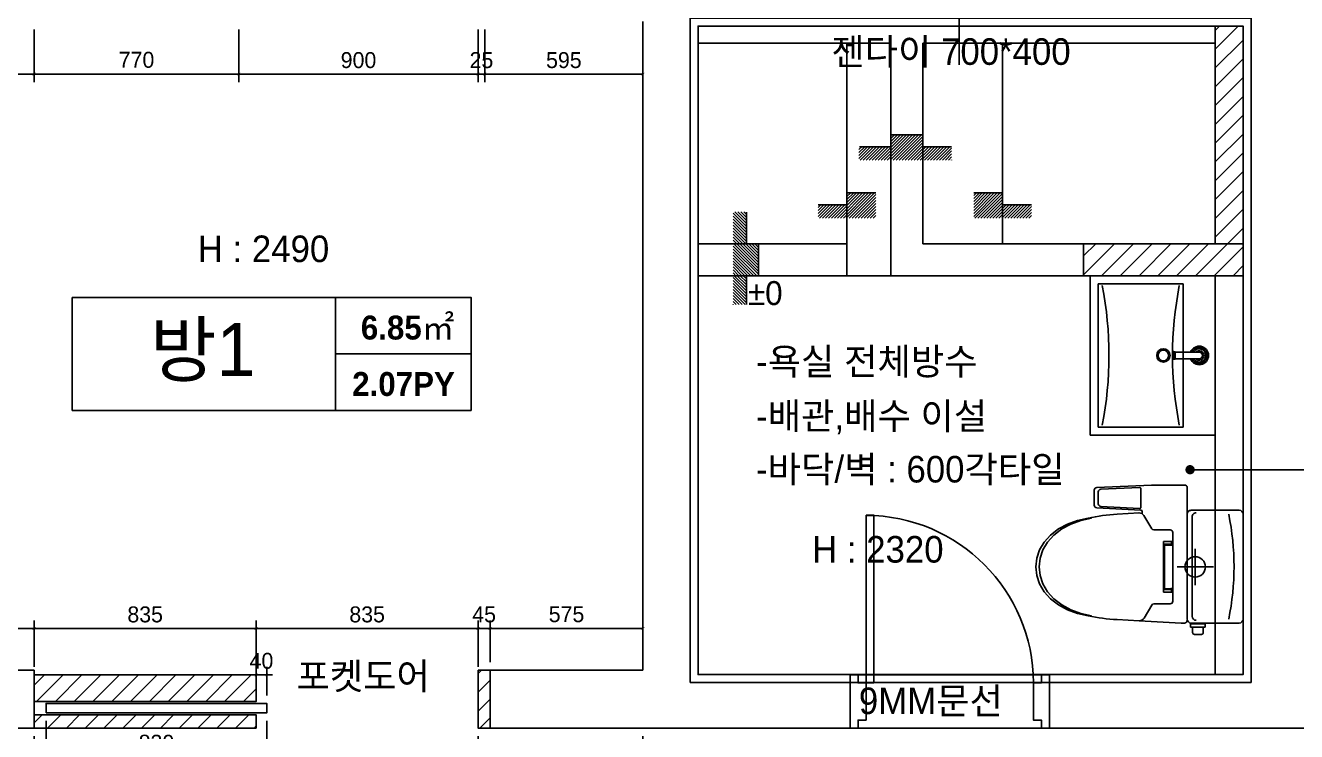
# Model space of a CAD drawing. Header units: inches. Extents: x 7740 to 83056, y -9304 to 75068.
# Drawn here: x 37582 to 42364, y 60634 to 63289 of the extents above; entities that cross this region are included whole.
import ezdxf
from ezdxf.enums import TextEntityAlignment as Align

# ---------------------------------------------------------------- set-up
doc = ezdxf.new("R2010")
doc.units = ezdxf.units.IN
doc.header["$LTSCALE"] = 50
doc.header["$MEASUREMENT"] = 0
for name, color, linetype in [('0-ELC TEXT', 7, 'Continuous'), ('02-WAL', 2, 'Continuous'), ('03-TEXT', 3, 'Continuous'), ('03-WAL NEW', 3, 'Continuous'), ('04-WIN', 4, 'Continuous'), ('06-FUR', 6, 'Continuous'), ('06-LIGHT', 4, 'Continuous'), ('07-DIM', 5, 'Continuous'), ('07-DIM WAL', 5, 'Continuous'), ('253', 253, 'Continuous'), ('9.보조선', 5, 'Continuous'), ('CO-BATH', 6, 'Continuous'), ('도면층2', 2, 'Continuous'), ('도면층4', 4, 'Continuous'), ('도면층5', 5, 'Continuous'), ('설비', 7, 'Continuous')]:
    doc.layers.add(name, color=color, linetype=linetype)
doc.styles.add('넥슨고딕', font='NEXONLv1GothicBold.ttf')
doc.styles.add('마감재', font='stylu.ttf')
doc.styles.add('코레일둥고', font='Korail_Round_Gothic_Medium.ttf')
doc.dimstyles.new('벽치수 Copy of DIM-50', dxfattribs={"dimscale": 50, "dimtxt": 2, "dimasz": 0.7, "dimexe": 1, "dimexo": 1, "dimgap": 0.7, "dimtad": 1, "dimdec": 0, "dimzin": 1, "dimdsep": 46, "dimlunit": 6, "dimtxsty": '마감재', "dimblk": 'ARCHTICK', "dimcen": -0.09, "dimclrd": 256, "dimclre": 256, "dimclrt": 3, "dimadec": 0, "dimazin": 0, "dimtfac": 1, "dimtdec": 0, "dimtix": 1, "dimtmove": 2, "dimatfit": 0, "dimldrblk": 'ARCHTICK', "dimfxl": 0, "dimtolj": 1, "dimtzin": 0, "dimarcsym": 0})
doc.dimstyles.new('사본 벽치수 Copy of DIM-30', dxfattribs={"dimscale": 30, "dimtxt": 2, "dimasz": 0.7, "dimexe": 1, "dimexo": 1, "dimgap": 0.7, "dimtad": 1, "dimdec": 0, "dimzin": 1, "dimdsep": 46, "dimlunit": 6, "dimtxsty": '마감재', "dimblk": 'ARCHTICK', "dimcen": -0.09, "dimclrd": 256, "dimclre": 256, "dimclrt": 3, "dimadec": 0, "dimazin": 0, "dimtfac": 1, "dimtdec": 0, "dimtix": 1, "dimtmove": 2, "dimatfit": 0, "dimldrblk": 'ARCHTICK', "dimfxl": 0, "dimtolj": 1, "dimtzin": 0, "dimarcsym": 0})
pattern_1 = [(45, (0, 7e-12), (-35.35534, 35.35534), [])]
pattern_2 = [(45, (0, 0), (-35.35534, 35.35534), [])]

# ---------------------------------------------------------------- blocks, each defined once
blk = doc.blocks.new('_ARCHTICK')
at = {"color": 0, "linetype": 'ByBlock', "const_width": 0.075}
blk.add_lwpolyline([(-0.25, -0.25), (0.25, 0.25)], dxfattribs=at)
blk = doc.blocks.new('*D170')
at = {"layer": '07-DIM WAL', "lineweight": -2}
for p, q in [((38385.3, 63274.7), (38385.3, 63076.4)), ((39285.3, 63274.7), (39285.3, 63076.4)), ((38385.3, 63106.4), (39285.3, 63106.4))]:
    blk.add_line(p, q, dxfattribs=at)
at = {"layer": 'Defpoints', "color": 0}
for p in [(38385.3, 63304.7), (39285.3, 63304.7), (39285.3, 63106.4)]:
    blk.add_point(p, dxfattribs=at)
at = {"layer": '07-DIM WAL', "lineweight": -2, "xscale": 21, "yscale": 21, "zscale": 21, "rotation": 180}
blk.add_blockref('_ARCHTICK', (38385.3, 63106.4), dxfattribs=at)
at = {"layer": '07-DIM WAL', "lineweight": -2, "xscale": 21, "yscale": 21, "zscale": 21}
blk.add_blockref('_ARCHTICK', (39285.3, 63106.4), dxfattribs=at)
at = {"layer": '07-DIM WAL', "color": 3, "insert": (38835.3, 63158.7), "char_height": 60, "attachment_point": 5, "style": '마감재'}
blk.add_mtext('\\A1;900', dxfattribs=at)
blk = doc.blocks.new('B-306')
at = {"layer": 'CO-BATH'}
for p, q in [((150, 227.2), (150, 247.9)), ((157, 254.9), (183, 254.9)), ((190, 227.2), (190, 247.9)), ((0, 197), (0, -197)), ((15, 212), (195.3, 212)), ((142.3, 227.2), (197.7, 227.2)), ((142.3, 227.2), (142.3, 214.8)), ((142.3, 214.8), (197.7, 214.8)), ((197.7, 227.2), (197.7, 214.8)), ((210.3, -197), (210.3, 197)), ((220.3, 212), (233, 212)), ((391.1, 203.4), (233, 212)), ((372.8, 193.7), (343.9, 144.8)), ((391.1, 203.4), (473.3, 199)), ((191.6, -187.5), (191.6, 186.9)), ((210.3, 182.5), (210.3, -187.1)), ((570.3, 184.5), (610.5, 176.1)), ((582.7, 184.5), (622.9, 176.1)), ((610.5, 176.1), (648.2, 162.4)), ((622.9, 176.1), (660.6, 162.4)), ((648.2, 162.4), (682.3, 143.8)), ((660.6, 162.4), (694.7, 143.8)), ((682.3, 143.8), (711.7, 120.8)), ((694.7, 143.8), (724.1, 120.8)), ((264.4, 83), (264.4, 129.9)), ((264.4, 96), (299.2, 96)), ((264.4, 96), (264.4, 86)), ((269.4, 98.7), (269.4, 80.1)), ((274.4, 139.9), (335.3, 139.9)), ((299.2, 96), (299.2, -78.7)), ((711.7, 120.8), (735.6, 94.2)), ((724.1, 120.8), (748, 94.2)), ((180.3, -67.4), (180.3, 69.4)), ((210.2, -87.7), (210.2, 85.6)), ((264.4, 86), (299.2, 86)), ((264.4, 83), (264.4, -89)), ((264.4, 83), (295.2, 83)), ((295.2, 83), (295.2, -81)), ((735.6, 94.2), (753.2, 64.7)), ((748, 94.2), (765.6, 64.7)), ((753.2, 64.7), (763.9, 33.4)), ((765.6, 64.7), (776.4, 33.4)), ((111.7, 1), (248.6, 1)), ((180.2, 1), (180.2, 1)), ((763.9, 33.4), (767.6, 1)), ((767.6, 1), (763.9, -31.4)), ((776.4, 33.4), (780, 1)), ((780, 1), (776.4, -31.4)), ((763.9, -31.4), (753.2, -62.7)), ((776.4, -31.4), (765.6, -62.7)), ((264.4, -81), (295.2, -81)), ((264.4, -127.9), (264.4, -81)), ((264.4, -84), (264.4, -94)), ((264.4, -84), (299.2, -84)), ((264.4, -94), (299.2, -94)), ((269.4, -78.1), (269.4, -97.3)), ((299.2, -94), (299.2, -74.9)), ((735.6, -92.2), (711.7, -118.8)), ((748, -92.2), (724.1, -118.8)), ((753.2, -62.7), (735.6, -92.2)), ((765.6, -62.7), (748, -92.2)), ((274.4, -137.9), (335.3, -137.9)), ((373.2, -192.3), (343.9, -142.8)), ((682.3, -141.8), (648.2, -160.4)), ((694.7, -141.8), (660.6, -160.4)), ((711.7, -118.8), (682.3, -141.8)), ((724.1, -118.8), (694.7, -141.8)), ((610.5, -174.1), (570.3, -182.5)), ((622.9, -174.1), (582.7, -182.5)), ((648.2, -160.4), (610.5, -174.1)), ((660.6, -160.4), (622.9, -174.1)), ((15, -212), (195.3, -212)), ((210.3, -197), (210.3, -297.2)), ((380.2, -199.3), (380.2, -207.3)), ((384.6, -223.8), (384.6, -293)), ((384.9, -212.3), (550.8, -221.5)), ((389.9, -218.8), (535.2, -226.8)), ((391.6, -202.1), (473.3, -197)), ((544.6, -236.8), (544.6, -281.2)), ((560.3, -231.5), (560.3, -287.5)), ((220.1, -307), (345.2, -307)), ((550.7, -297.4), (345.2, -307)), ((535.1, -291.2), (389.8, -298))]:
    blk.add_line(p, q, dxfattribs=at)
blk.add_circle((180.2, 1), 38.4, dxfattribs=at)
for centre, radius, start, end in [((157, 247.9), 7, 90, 180), ((183, 247.9), 7, 0, 90), ((15, 197), 15, 90, 180), ((1014.3, 0), 980.2, 168.4061, 191.5939), ((176.6, 186.9), 15, 0, 90), ((195.3, 197), 15, 0, 90), ((220.3, 202), 10, 90, 180), ((390, 183.5), 20, 86.9031, 149.352), ((444.4, -440.2), 639.8, 77.5149, 87.4115), ((335.3, 149.9), 10, 270, 329.352), ((274.4, 129.9), 10, 90, 180), ((274.4, -127.9), 10, 180, 270), ((335.3, -147.9), 10, 30.648, 90), ((176.6, -187.5), 15, 270, 0), ((444.4, 442.2), 639.8, 272.5885, 282.4851), ((15, -197), 15, 180, 270), ((195.3, -197), 15, 270, 0), ((390.4, -182.1), 20, 210.648, 273.5722), ((385.2, -207.3), 5, 180, 266.8224), ((389.6, -223.8), 5, 86.8224, 180), ((534.6, -236.8), 10, 0, 86.8224), ((550.3, -231.5), 10, 0, 86.8224), ((534.6, -281.2), 10, 272.6619, 0), ((220.1, -297.2), 9.82, 180, 270), ((389.6, -293), 5, 180, 272.6619), ((550.3, -287.5), 10, 272.6619, 0)]:
    blk.add_arc(centre, radius, start, end, dxfattribs=at)
blk = doc.blocks.new('*D177')
at = {"layer": '07-DIM WAL', "lineweight": -2}
for p, q in [((39285.3, 63274.7), (39285.3, 63076.4)), ((39310.3, 63274.7), (39310.3, 63076.4)), ((39285.3, 63106.4), (39264.3, 63106.4)), ((39285.3, 63106.4), (39310.3, 63106.4)), ((39310.3, 63106.4), (39331.3, 63106.4))]:
    blk.add_line(p, q, dxfattribs=at)
at = {"layer": 'Defpoints', "color": 0}
for p in [(39285.3, 63304.7), (39310.3, 63304.7), (39310.3, 63106.4)]:
    blk.add_point(p, dxfattribs=at)
at = {"layer": '07-DIM WAL', "lineweight": -2, "xscale": 21, "yscale": 21, "zscale": 21}
blk.add_blockref('_ARCHTICK', (39285.3, 63106.4), dxfattribs=at)
at = {"layer": '07-DIM WAL', "lineweight": -2, "xscale": 21, "yscale": 21, "zscale": 21, "rotation": 180}
blk.add_blockref('_ARCHTICK', (39310.3, 63106.4), dxfattribs=at)
at = {"layer": '07-DIM WAL', "color": 3, "insert": (39297.8, 63158.7), "char_height": 60, "attachment_point": 5, "style": '마감재'}
blk.add_mtext('\\A1;25', dxfattribs=at)
blk = doc.blocks.new('*D178')
at = {"layer": '07-DIM WAL', "lineweight": -2}
for p, q in [((37615.3, 63274.7), (37615.3, 63076.4)), ((38385.3, 63274.7), (38385.3, 63076.4)), ((38385.3, 63106.4), (37615.3, 63106.4))]:
    blk.add_line(p, q, dxfattribs=at)
at = {"layer": 'Defpoints', "color": 0}
for p in [(37615.3, 63304.7), (38385.3, 63304.7), (37615.3, 63106.4)]:
    blk.add_point(p, dxfattribs=at)
at = {"layer": '07-DIM WAL', "lineweight": -2, "xscale": 21, "yscale": 21, "zscale": 21, "rotation": 180}
blk.add_blockref('_ARCHTICK', (37615.3, 63106.4), dxfattribs=at)
at = {"layer": '07-DIM WAL', "lineweight": -2, "xscale": 21, "yscale": 21, "zscale": 21}
blk.add_blockref('_ARCHTICK', (38385.3, 63106.4), dxfattribs=at)
at = {"layer": '07-DIM WAL', "color": 3, "insert": (38000.3, 63159.8), "char_height": 60, "attachment_point": 5, "style": '마감재'}
blk.add_mtext('\\A1;770', dxfattribs=at)
blk = doc.blocks.new('*D179')
at = {"layer": '07-DIM WAL', "lineweight": -2}
for p, q in [((39310.3, 63274.7), (39310.3, 63076.4)), ((39905.3, 63274.7), (39905.3, 63076.4)), ((39310.3, 63106.4), (39905.3, 63106.4))]:
    blk.add_line(p, q, dxfattribs=at)
at = {"layer": 'Defpoints', "color": 0}
for p in [(39310.3, 63304.7), (39905.3, 63304.7), (39905.3, 63106.4)]:
    blk.add_point(p, dxfattribs=at)
at = {"layer": '07-DIM WAL', "lineweight": -2, "xscale": 21, "yscale": 21, "zscale": 21, "rotation": 180}
blk.add_blockref('_ARCHTICK', (39310.3, 63106.4), dxfattribs=at)
at = {"layer": '07-DIM WAL', "lineweight": -2, "xscale": 21, "yscale": 21, "zscale": 21}
blk.add_blockref('_ARCHTICK', (39905.3, 63106.4), dxfattribs=at)
at = {"layer": '07-DIM WAL', "color": 3, "insert": (39607.8, 63158.7), "char_height": 60, "attachment_point": 5, "style": '마감재'}
blk.add_mtext('\\A1;595', dxfattribs=at)
blk = doc.blocks.new('*D180')
at = {"layer": '07-DIM WAL', "lineweight": -2}
for p, q in [((37115.3, 63274.7), (37115.3, 63076.4)), ((37615.3, 63274.7), (37615.3, 63076.4)), ((37615.3, 63106.4), (37115.3, 63106.4))]:
    blk.add_line(p, q, dxfattribs=at)
at = {"layer": 'Defpoints', "color": 0}
for p in [(37115.3, 63304.7), (37615.3, 63304.7), (37115.3, 63106.4)]:
    blk.add_point(p, dxfattribs=at)
at = {"layer": '07-DIM WAL', "lineweight": -2, "xscale": 21, "yscale": 21, "zscale": 21, "rotation": 180}
blk.add_blockref('_ARCHTICK', (37115.3, 63106.4), dxfattribs=at)
at = {"layer": '07-DIM WAL', "lineweight": -2, "xscale": 21, "yscale": 21, "zscale": 21}
blk.add_blockref('_ARCHTICK', (37615.3, 63106.4), dxfattribs=at)
at = {"layer": '07-DIM WAL', "color": 3, "insert": (37365.3, 63159), "char_height": 60, "attachment_point": 5, "style": '마감재'}
blk.add_mtext('\\A1;500', dxfattribs=at)
blk = doc.blocks.new('B-003')
at = {"layer": 'CO-BATH'}
for p, q in [((-300, 0), (-300, -470)), ((300, 0), (-300, 0)), ((300, -470), (300, 0)), ((-300, -470), (300, -470))]:
    blk.add_line(p, q, dxfattribs=at)
at = {"layer": 'CO-BATH', "color": 8}
for p, q in [((-12.5, -60), (-12.5, -150.5)), ((12.5, -60), (12.5, -150.5)), ((-270, -120), (-270, -440)), ((270, -120), (-270, -120)), ((270, -440), (270, -120)), ((-14.5, -155.5), (-14.5, -160.5)), ((-14.5, -160.5), (14.5, -160.5)), ((-13.5, -150.5), (-13.5, -155.5)), ((13.5, -150.5), (13.5, -155.5)), ((14.5, -155.5), (14.5, -160.5)), ((-270, -440), (270, -440))]:
    blk.add_line(p, q, dxfattribs=at)
at = {"layer": 'CO-BATH', "color": 251}
for p, q in [((-14.5, -155.5), (14.5, -155.5)), ((-13.5, -150.5), (13.5, -150.5))]:
    blk.add_line(p, q, dxfattribs=at)
at = {"layer": 'CO-BATH', "color": 8}
blk.add_circle((0, -195), 25, dxfattribs=at)
at = {"layer": 'CO-BATH', "color": 251}
blk.add_circle((0, -195), 20, dxfattribs=at)
at = {"layer": 'CO-BATH', "color": 8}
for radius, start, end in [(35, 290.9248, 249.0751), (12.5, 360, 180)]:
    blk.add_arc((0, -60), radius, start, end, dxfattribs=at)
at = {"layer": 'CO-BATH', "color": 251}
for centre, radius, start, end in [((0, -60), 30, 294.6243, 245.3757), ((0, -60), 25, 300, 240), ((0, -60), 18, 313.9829, 226.017), ((0, 1201.9), 1362.4, 258.891, 281.109), ((0, -1761.9), 1362.4, 78.891, 101.109)]:
    blk.add_arc(centre, radius, start, end, dxfattribs=at)
blk = doc.blocks.new('*D202')
at = {"layer": '07-DIM', "lineweight": -2}
for p, q in [((37115.3, 60616.7), (37115.3, 60357.5)), ((37615.3, 60616.7), (37615.3, 60357.5)), ((37115.3, 60387.5), (37615.3, 60387.5))]:
    blk.add_line(p, q, dxfattribs=at)
at = {"layer": 'Defpoints', "color": 0}
for p in [(37115.3, 60646.7), (37615.3, 60646.7), (37615.3, 60387.5)]:
    blk.add_point(p, dxfattribs=at)
at = {"layer": '07-DIM', "lineweight": -2, "xscale": 21, "yscale": 21, "zscale": 21, "rotation": 180}
blk.add_blockref('_ARCHTICK', (37115.3, 60387.5), dxfattribs=at)
at = {"layer": '07-DIM', "lineweight": -2, "xscale": 21, "yscale": 21, "zscale": 21}
blk.add_blockref('_ARCHTICK', (37615.3, 60387.5), dxfattribs=at)
at = {"layer": '07-DIM', "color": 3, "insert": (37365.3, 60440.1), "char_height": 60, "attachment_point": 5, "style": '마감재'}
blk.add_mtext('\\A1;500', dxfattribs=at)
blk = doc.blocks.new('FLOORPLAN')
at = {"layer": '02-WAL'}
for p, q in [((39725.9, 47675.9), (39725.9, 50115.9)), ((39903.4, 47629.4), (39903.4, 50128.4)), ((42013.4, 47629.4), (42013.4, 50128.4)), ((36935.9, 47675.9), (37435.9, 47675.9)), ((37435.9, 47457.9), (37435.9, 47675.9)), ((39150.9, 47675.9), (39725.9, 47675.9)), ((39150.9, 47457.9), (39150.9, 47675.9)), ((39903.4, 47629.4), (42013.4, 47629.4)), ((40504.9, 47457.9), (40504.9, 47657.9)), ((41254.9, 47457.9), (41254.9, 47657.9)), ((36717.9, 47457.9), (37435.9, 47457.9)), ((39150.9, 47457.9), (40504.9, 47457.9)), ((41254.9, 47457.9), (42864.9, 47457.9))]:
    blk.add_line(p, q, dxfattribs=at)
at = {"layer": '04-WIN'}
for q in [(40564.9, 48258.4), (40564.9, 48257.9)]:
    blk.add_line((40564.9, 47627.9), q, dxfattribs=at)
at = {"layer": '도면층2'}
for p, q in [((40504.9, 47657.9), (40504.9, 47457.9)), ((41254.9, 47657.9), (41254.9, 47457.9))]:
    blk.add_line(p, q, dxfattribs=at)
at = {"layer": '도면층4'}
for p, q in [((40915.9, 49952.9), (40915.9, 50452.9)), ((40564.9, 47627.9), (40564.9, 48258.4)), ((40564.9, 48258.4), (40594.9, 48258.4)), ((40594.9, 47627.9), (40594.9, 48257.9)), ((40504.9, 47457.9), (40504.9, 47657.9)), ((40504.9, 47657.9), (41254.9, 47657.9)), ((40504.9, 47657.9), (40504.9, 47457.9)), ((40564.9, 47627.9), (40594.9, 47627.9)), ((41254.9, 47657.9), (41254.9, 47457.9)), ((41254.9, 47457.9), (40504.9, 47457.9))]:
    blk.add_line(p, q, dxfattribs=at)
for points in [[(40504.9, 47657.9), (40534.9, 47657.9), (40534.9, 47627.9), (40564.9, 47627.9), (40564.9, 47487.9), (40534.9, 47487.9), (40534.9, 47457.9), (40504.9, 47457.9), (40504.9, 47657.9)], [(41254.9, 47657.9), (41224.9, 47657.9), (41224.9, 47627.9), (41194.9, 47627.9), (41194.9, 47487.9), (41224.9, 47487.9), (41224.9, 47457.9), (41254.9, 47457.9), (41254.9, 47657.9)]]:
    blk.add_lwpolyline(points, dxfattribs=at)
at = {"layer": '도면층5'}
blk.add_arc((40563.4, 47626.4), 631.5, 0.1363, 89.8637, dxfattribs=at)
blk = doc.blocks.new('*D508')
at = {"layer": '07-DIM', "lineweight": -2}
for p, q in [((39285.3, 60616.7), (39285.3, 60357.5)), ((39905.3, 60616.7), (39905.3, 60357.5)), ((39285.3, 60387.5), (39905.3, 60387.5))]:
    blk.add_line(p, q, dxfattribs=at)
at = {"layer": 'Defpoints', "color": 0}
for p in [(39285.3, 60646.7), (39905.3, 60646.7), (39905.3, 60387.5)]:
    blk.add_point(p, dxfattribs=at)
at = {"layer": '07-DIM', "lineweight": -2, "xscale": 21, "yscale": 21, "zscale": 21, "rotation": 180}
blk.add_blockref('_ARCHTICK', (39285.3, 60387.5), dxfattribs=at)
at = {"layer": '07-DIM', "lineweight": -2, "xscale": 21, "yscale": 21, "zscale": 21}
blk.add_blockref('_ARCHTICK', (39905.3, 60387.5), dxfattribs=at)
at = {"layer": '07-DIM', "color": 3, "insert": (39595.3, 60439.9), "char_height": 60, "attachment_point": 5, "style": '마감재'}
blk.add_mtext('\\A1;620', dxfattribs=at)
blk = doc.blocks.new('*D509')
at = {"layer": '07-DIM', "lineweight": -2}
for p, q in [((37615.3, 60616.7), (37615.3, 60357.5)), ((39285.3, 60616.7), (39285.3, 60357.5)), ((39285.3, 60387.5), (37615.3, 60387.5))]:
    blk.add_line(p, q, dxfattribs=at)
at = {"layer": 'Defpoints', "color": 0}
for p in [(37615.3, 60646.7), (39285.3, 60646.7), (37615.3, 60387.5)]:
    blk.add_point(p, dxfattribs=at)
at = {"layer": '07-DIM', "lineweight": -2, "xscale": 21, "yscale": 21, "zscale": 21, "rotation": 180}
blk.add_blockref('_ARCHTICK', (37615.3, 60387.5), dxfattribs=at)
at = {"layer": '07-DIM', "lineweight": -2, "xscale": 21, "yscale": 21, "zscale": 21}
blk.add_blockref('_ARCHTICK', (39285.3, 60387.5), dxfattribs=at)
at = {"layer": '07-DIM', "color": 3, "insert": (38450.3, 60444.2), "char_height": 60, "attachment_point": 5, "style": '마감재'}
blk.add_mtext('\\A1;1,670', dxfattribs=at)
blk = doc.blocks.new('*D511')
at = {"layer": '07-DIM', "lineweight": -2}
for p, q in [((37615.3, 60876.7), (37615.3, 61051.6)), ((37615.3, 61021.6), (38450.3, 61021.6)), ((38450.3, 60876.7), (38450.3, 61051.6))]:
    blk.add_line(p, q, dxfattribs=at)
at = {"layer": 'Defpoints', "color": 0}
for p in [(38450.3, 61021.6), (37615.3, 60846.7), (38450.3, 60846.7)]:
    blk.add_point(p, dxfattribs=at)
at = {"layer": '07-DIM', "lineweight": -2, "xscale": 21, "yscale": 21, "zscale": 21, "rotation": 180}
blk.add_blockref('_ARCHTICK', (37615.3, 61021.6), dxfattribs=at)
at = {"layer": '07-DIM', "lineweight": -2, "xscale": 21, "yscale": 21, "zscale": 21}
blk.add_blockref('_ARCHTICK', (38450.3, 61021.6), dxfattribs=at)
at = {"layer": '07-DIM', "color": 3, "insert": (38032.8, 61073.9), "char_height": 60, "attachment_point": 5, "style": '마감재'}
blk.add_mtext('\\A1;835', dxfattribs=at)
blk = doc.blocks.new('*D512')
at = {"layer": '07-DIM', "lineweight": -2}
for p, q in [((38450.3, 60876.7), (38450.3, 61051.6)), ((38450.3, 61021.6), (39285.3, 61021.6)), ((39285.3, 60894.7), (39285.3, 61051.6))]:
    blk.add_line(p, q, dxfattribs=at)
at = {"layer": 'Defpoints', "color": 0}
for p in [(39285.3, 61021.6), (38450.3, 60846.7), (39285.3, 60864.7)]:
    blk.add_point(p, dxfattribs=at)
at = {"layer": '07-DIM', "lineweight": -2, "xscale": 21, "yscale": 21, "zscale": 21, "rotation": 180}
blk.add_blockref('_ARCHTICK', (38450.3, 61021.6), dxfattribs=at)
at = {"layer": '07-DIM', "lineweight": -2, "xscale": 21, "yscale": 21, "zscale": 21}
blk.add_blockref('_ARCHTICK', (39285.3, 61021.6), dxfattribs=at)
at = {"layer": '07-DIM', "color": 3, "insert": (38867.8, 61073.9), "char_height": 60, "attachment_point": 5, "style": '마감재'}
blk.add_mtext('\\A1;835', dxfattribs=at)
blk = doc.blocks.new('*D513')
at = {"layer": '07-DIM', "lineweight": -2}
for p, q in [((39285.3, 61021.6), (39264.3, 61021.6)), ((39285.3, 60876.7), (39285.3, 61051.6)), ((39285.3, 61021.6), (39330.3, 61021.6)), ((39330.3, 60894.7), (39330.3, 61051.6)), ((39330.3, 61021.6), (39351.3, 61021.6))]:
    blk.add_line(p, q, dxfattribs=at)
at = {"layer": 'Defpoints', "color": 0}
for p in [(39330.3, 61021.6), (39285.3, 60846.7), (39330.3, 60864.7)]:
    blk.add_point(p, dxfattribs=at)
at = {"layer": '07-DIM', "lineweight": -2, "xscale": 21, "yscale": 21, "zscale": 21}
blk.add_blockref('_ARCHTICK', (39285.3, 61021.6), dxfattribs=at)
at = {"layer": '07-DIM', "lineweight": -2, "xscale": 21, "yscale": 21, "zscale": 21, "rotation": 180}
blk.add_blockref('_ARCHTICK', (39330.3, 61021.6), dxfattribs=at)
at = {"layer": '07-DIM', "color": 3, "insert": (39307.8, 61073.9), "char_height": 60, "attachment_point": 5, "style": '마감재'}
blk.add_mtext('\\A1;45', dxfattribs=at)
blk = doc.blocks.new('*D514')
at = {"layer": '07-DIM', "lineweight": -2}
for p, q in [((39330.3, 60894.7), (39330.3, 61051.6)), ((39330.3, 61021.6), (39905.3, 61021.6)), ((39905.3, 60894.7), (39905.3, 61051.6))]:
    blk.add_line(p, q, dxfattribs=at)
at = {"layer": 'Defpoints', "color": 0}
for p in [(39905.3, 61021.6), (39330.3, 60864.7), (39905.3, 60864.7)]:
    blk.add_point(p, dxfattribs=at)
at = {"layer": '07-DIM', "lineweight": -2, "xscale": 21, "yscale": 21, "zscale": 21, "rotation": 180}
blk.add_blockref('_ARCHTICK', (39330.3, 61021.6), dxfattribs=at)
at = {"layer": '07-DIM', "lineweight": -2, "xscale": 21, "yscale": 21, "zscale": 21}
blk.add_blockref('_ARCHTICK', (39905.3, 61021.6), dxfattribs=at)
at = {"layer": '07-DIM', "color": 3, "insert": (39617.8, 61074.7), "char_height": 60, "attachment_point": 5, "style": '마감재'}
blk.add_mtext('\\A1;575', dxfattribs=at)
blk = doc.blocks.new('*D515')
at = {"layer": '07-DIM', "lineweight": -2}
for p, q in [((37115.3, 60876.7), (37115.3, 61051.6)), ((37615.3, 61021.6), (37115.3, 61021.6)), ((37615.3, 60876.7), (37615.3, 61051.6))]:
    blk.add_line(p, q, dxfattribs=at)
at = {"layer": 'Defpoints', "color": 0}
for p in [(37115.3, 61021.6), (37115.3, 60846.7), (37615.3, 60846.7)]:
    blk.add_point(p, dxfattribs=at)
at = {"layer": '07-DIM', "lineweight": -2, "xscale": 21, "yscale": 21, "zscale": 21, "rotation": 180}
blk.add_blockref('_ARCHTICK', (37115.3, 61021.6), dxfattribs=at)
at = {"layer": '07-DIM', "lineweight": -2, "xscale": 21, "yscale": 21, "zscale": 21}
blk.add_blockref('_ARCHTICK', (37615.3, 61021.6), dxfattribs=at)
at = {"layer": '07-DIM', "color": 3, "insert": (37365.3, 61074.1), "char_height": 60, "attachment_point": 5, "style": '마감재'}
blk.add_mtext('\\A1;500', dxfattribs=at)
blk = doc.blocks.new('*D524')
at = {"layer": 'Defpoints', "color": 0}
for p in [(37660.3, 60703.7), (38490.3, 60703.7), (38490.3, 60539)]:
    blk.add_point(p, dxfattribs=at)
at = {"layer": '설비', "lineweight": -2}
for p, q in [((37660.3, 60673.7), (37660.3, 60509)), ((38490.3, 60673.7), (38490.3, 60509)), ((37660.3, 60539), (38490.3, 60539))]:
    blk.add_line(p, q, dxfattribs=at)
at = {"layer": '설비', "lineweight": -2, "xscale": 21, "yscale": 21, "zscale": 21, "rotation": 180}
blk.add_blockref('_ARCHTICK', (37660.3, 60539), dxfattribs=at)
at = {"layer": '설비', "lineweight": -2, "xscale": 21, "yscale": 21, "zscale": 21}
blk.add_blockref('_ARCHTICK', (38490.3, 60539), dxfattribs=at)
at = {"layer": '설비', "color": 3, "insert": (38075.3, 60591.3), "char_height": 60, "attachment_point": 5, "style": '마감재'}
blk.add_mtext('\\A1;830', dxfattribs=at)
blk = doc.blocks.new('*D525')
at = {"layer": 'Defpoints', "color": 0}
for p in [(38450.3, 60846.7), (38450.3, 60739.7), (38490.3, 60739.7)]:
    blk.add_point(p, dxfattribs=at)
at = {"layer": '설비', "lineweight": -2}
for p, q in [((38450.3, 60769.7), (38450.3, 60876.7)), ((38490.3, 60769.7), (38490.3, 60876.7)), ((38450.3, 60846.7), (38429.3, 60846.7)), ((38490.3, 60846.7), (38450.3, 60846.7)), ((38490.3, 60846.7), (38511.3, 60846.7))]:
    blk.add_line(p, q, dxfattribs=at)
at = {"layer": '설비', "lineweight": -2, "xscale": 21, "yscale": 21, "zscale": 21}
blk.add_blockref('_ARCHTICK', (38450.3, 60846.7), dxfattribs=at)
at = {"layer": '설비', "lineweight": -2, "xscale": 21, "yscale": 21, "zscale": 21, "rotation": 180}
blk.add_blockref('_ARCHTICK', (38490.3, 60846.7), dxfattribs=at)
at = {"layer": '설비', "color": 3, "insert": (38470.3, 60899.3), "char_height": 60, "attachment_point": 5, "style": '마감재'}
blk.add_mtext('\\A1;40', dxfattribs=at)

msp = doc.modelspace()

# ---------------------------------------------------------------- hatches: boundary and pattern name
h = msp.add_hatch()
h.set_pattern_fill('ANSI31', color=8, scale=2.5, angle=180)
h.set_pattern_definition([(225, (-29734.975, -17531.0566), (5.6126601, -5.6126601), [])])
h.paths.add_polyline_path([(40957.8, 62877.7), (40837.8, 62877.7), (40837.8, 62832.7), (40717.8, 62832.7), (40717.8, 62782.7), (40957.8, 62782.7)])
h = msp.add_hatch()
h.set_pattern_fill('ANSI31', color=8, scale=2.5, angle=180)
h.set_pattern_definition([(225, (-29729.2106, -17531.0566), (5.6126601, -5.6126601), [])])
h.paths.add_polyline_path([(40957.8, 62877.7), (40957.8, 62832.7), (41066.3, 62832.7), (41066.3, 62782.7), (40957.8, 62782.7)])
h = msp.add_hatch()
h.set_pattern_fill('ANSI31', color=8, scale=2.5, angle=180)
h.set_pattern_definition([(225, (-29899.975, -17748.805), (5.6126601, -5.6126601), [])])
h.paths.add_polyline_path([(40781.3, 62660), (40672.8, 62660), (40672.8, 62615), (40564.4, 62615), (40564.4, 62565), (40781.3, 62565)])
h = msp.add_hatch()
h.set_pattern_fill('ANSI31', color=8, scale=2.5, angle=180)
h.set_pattern_definition([(225, (-29314.975, -17748.805), (5.6126601, -5.6126601), [])])
h.paths.add_polyline_path([(41149.4, 62660), (41257.8, 62660), (41257.8, 62615), (41366.3, 62615), (41366.3, 62565), (41149.4, 62565)])
h = msp.add_hatch()
h.set_pattern_fill('ANSI31', color=8, scale=2.5, angle=90)
h.set_pattern_definition([(135, (-40069.4155, 133041.011), (-5.6126601, -5.6126601), [])])
h.paths.add_polyline_path([(40339.4, 62348.2), (40339.4, 62468.2), (40294.4, 62468.2), (40294.4, 62588.2), (40244.4, 62588.2), (40244.4, 62348.2)])
h = msp.add_hatch()
h.set_pattern_fill('ANSI31', color=8, scale=2.5, angle=90)
h.set_pattern_definition([(135, (-40069.4155, 133035.2466), (-5.6126601, -5.6126601), [])])
h.paths.add_polyline_path([(40339.4, 62348.2), (40294.4, 62348.2), (40294.4, 62239.8), (40244.4, 62239.8), (40244.4, 62348.2)])
at = {"layer": '03-WAL NEW'}
h = msp.add_hatch(dxfattribs=at)
h.set_pattern_fill('_USER', color=256, scale=50, angle=45, pattern_type=0)
h.set_pattern_definition(pattern_1)
h.paths.add_polyline_path([(42057.8, 62468.2), (42162.8, 62468.2), (42162.8, 63287.2), (42057.8, 63287.2)])
h = msp.add_hatch(dxfattribs=at)
h.set_pattern_fill('_USER', color=256, scale=50, angle=45, pattern_type=0)
h.set_pattern_definition(pattern_1)
h.paths.add_polyline_path([(41562.8, 62468.2), (42162.8, 62468.2), (42162.8, 62348.2), (41562.8, 62348.2)])
h = msp.add_hatch(dxfattribs=at)
h.set_pattern_fill('_USER', color=256, scale=50, angle=45, pattern_type=0)
h.set_pattern_definition(pattern_2)
h.paths.add_polyline_path([(37615.3, 60746.7), (38450.3, 60746.7), (38450.3, 60846.7), (37615.3, 60846.7)])
h.paths.add_polyline_path([(37615.3, 60646.7), (38450.3, 60646.7), (38450.3, 60696.7), (37615.3, 60696.7)])
h = msp.add_hatch(dxfattribs=at)
h.set_pattern_fill('_USER', color=256, scale=50, angle=45, pattern_type=0)
h.set_pattern_definition(pattern_2)
h.paths.add_polyline_path([(39285.3, 60864.7), (39330.3, 60864.7), (39330.3, 60646.7), (39285.3, 60646.7)])

# ---------------------------------------------------------------- linework, layer by layer
for p, q in [((42057.8, 62468.2), (42057.8, 63287.2)), ((40837.8, 63222.2), (40112.8, 63222.2)), ((40672.8, 63222.2), (40672.8, 62348.2)), ((40837.8, 63222.2), (40837.8, 62348.2)), ((40957.8, 63222.2), (40957.8, 62468.2)), ((42057.8, 63222.2), (40957.8, 63222.2)), ((41257.8, 62468.2), (41257.8, 63222.2)), ((40112.8, 62468.2), (40672.8, 62468.2)), ((40957.8, 62468.2), (41562.8, 62468.2)), ((41587.8, 62348.2), (40112.8, 62348.2)), ((42057.8, 62348.2), (42057.8, 60848.2))]:
    msp.add_line(p, q, dxfattribs=at)
for points in [[(40082.8, 60818.2), (42192.8, 60818.2), (42192.8, 63317.2), (40082.8, 63317.2)], [(41562.8, 62468.2), (42162.8, 62468.2), (42162.8, 62348.2), (41562.8, 62348.2)], [(39285.3, 60864.7), (39330.3, 60864.7), (39330.3, 60646.7), (39285.3, 60646.7)]]:
    msp.add_lwpolyline(points, close=True, dxfattribs=at)
for points in [[(37615.3, 60746.7), (38450.3, 60746.7), (38450.3, 60846.7), (37615.3, 60846.7), (37615.3, 60746.7)], [(37615.3, 60646.7), (38450.3, 60646.7), (38450.3, 60696.7), (37615.3, 60696.7), (37615.3, 60646.7)]]:
    msp.add_lwpolyline(points, dxfattribs=at)
at = {"layer": '06-LIGHT'}
msp.add_lwpolyline([(40112.8, 60848.2), (42162.8, 60848.2), (42162.8, 63287.2), (40112.8, 63287.2)], close=True, dxfattribs=at)
for points in [[(40936.3, 62877.7), (40837.8, 62877.7), (40837.8, 62832.7), (40719.4, 62832.7)], [(40849.4, 62877.7), (40957.8, 62877.7), (40957.8, 62832.7), (41066.3, 62832.7)], [(40781.3, 62660), (40672.8, 62660), (40672.8, 62615), (40564.4, 62615)], [(41149.4, 62660), (41257.8, 62660), (41257.8, 62615), (41366.3, 62615)], [(40339.4, 62369.8), (40339.4, 62468.2), (40294.4, 62468.2), (40294.4, 62586.7)], [(40339.4, 62456.7), (40339.4, 62348.2), (40294.4, 62348.2), (40294.4, 62239.8)]]:
    msp.add_lwpolyline(points, dxfattribs=at)
at = {"layer": '253'}
for p, q in [((38749.2, 61841.7), (38749.2, 62266.2)), ((38749.2, 62054), (39258.8, 62054))]:
    msp.add_line(p, q, dxfattribs=at)
msp.add_lwpolyline([(37758.8, 62266.2), (39258.8, 62266.2), (39258.8, 61841.7), (37758.8, 61841.7)], close=True, dxfattribs=at)
at = {"layer": '9.보조선'}
msp.add_lwpolyline([(42162.8, 63287.2), (40112.8, 63287.2), (40112.8, 60848.2), (42162.8, 60848.2)], close=True, dxfattribs=at)
at = {"layer": '설비'}
msp.add_lwpolyline([(37660.3, 60703.7), (38490.3, 60703.7), (38490.3, 60739.7), (37660.3, 60739.7)], close=True, dxfattribs=at)

# ---------------------------------------------------------------- block references
msp.add_blockref('FLOORPLAN', (179.4, 13188.8))
at = {"layer": '06-FUR', "rotation": 180}
msp.add_blockref('B-306', (42162.8, 61253.9), dxfattribs=at)
at = {"layer": '07-DIM WAL', "rotation": 270}
msp.add_blockref('B-003', (42057.8, 62048.2), dxfattribs=at)

# ---------------------------------------------------------------- texts
at = {"layer": '0-ELC TEXT', "style": '코레일둥고'}
for s, p in [('젠다이 700*400', (40613.8, 63141.1)), ('H : 2490', (38230.8, 62399.3)), ('-욕실 전체방수', (40331, 61975.5)), ('-배관,배수 이설', (40331, 61770.4)), ('-바닥/벽 : 600각타일', (40331, 61570.4)), ('H : 2320', (40541.6, 61269.1)), ('포켓도어', (38601.8, 60791.9)), ('9MM문선', (40717.5, 60699.2))]:
    msp.add_text(s, height=100, dxfattribs=at).set_placement(p)
at = {"layer": '03-TEXT'}
for s, height, style, p in [('6.85㎡', 90, '넥슨고딕', (39020, 62108.1)), ('방1', 200, '코레일둥고', (38249, 61970.7)), ('2.07PY', 90, '넥슨고딕', (39004.6, 61895.8))]:
    msp.add_text(s, height=height, dxfattribs=dict(at, style=style)).set_placement(p, align=Align.CENTER)
at = {"layer": '도면층4', "style": '코레일둥고'}
msp.add_text('%%P0', height=90, dxfattribs=at).set_placement((40300.4, 62237.8))

# ---------------------------------------------------------------- dimensions: what is measured, and where the dimension line sits
at = {"layer": '07-DIM'}
for base, p1, p2, picture, middle in [((37115.3, 61021.6), (37615.3, 60846.7), (37115.3, 60846.7), '*D515', (37365.3, 61074.1)), ((38450.3, 61021.6), (37615.3, 60846.7), (38450.3, 60846.7), '*D511', (38032.8, 61073.9)), ((39285.3, 61021.6), (38450.3, 60846.7), (39285.3, 60864.7), '*D512', (38867.8, 61073.9)), ((39330.3, 61021.6), (39285.3, 60846.7), (39330.3, 60864.7), '*D513', (39307.8, 61073.9)), ((39905.3, 61021.6), (39330.3, 60864.7), (39905.3, 60864.7), '*D514', (39617.8, 61074.7)), ((37615.3, 60387.5), (39285.3, 60646.7), (37615.3, 60646.7), '*D509', (38450.3, 60444.2)), ((39905.3, 60387.5), (39285.3, 60646.7), (39905.3, 60646.7), '*D508', (39595.3, 60439.9))]:
    dim = msp.add_linear_dim(base=base, p1=p1, p2=p2, dimstyle='사본 벽치수 Copy of DIM-30', override={"dimfxl": 1.25}, dxfattribs=at)
    dim.commit()
    dim.dimension.update_dxf_attribs({"geometry": picture, "text_midpoint": middle})
dim = msp.add_linear_dim(base=(37615.3, 60387.5), p1=(37115.3, 60646.7), p2=(37615.3, 60646.7), dimstyle='사본 벽치수 Copy of DIM-30', dxfattribs=at)
dim.commit()
dim.dimension.update_dxf_attribs({"geometry": '*D202', "text_midpoint": (37365.3, 60440.1)})
at = {"layer": '07-DIM WAL'}
for base, p1, p2, picture, middle in [((37115.3, 63106.4), (37615.3, 63304.7), (37115.3, 63304.7), '*D180', (37365.3, 63159)), ((37615.3, 63106.4), (38385.3, 63304.7), (37615.3, 63304.7), '*D178', (38000.3, 63159.8)), ((39285.3, 63106.4), (38385.3, 63304.7), (39285.3, 63304.7), '*D170', (38835.3, 63158.7)), ((39310.3, 63106.4), (39285.3, 63304.7), (39310.3, 63304.7), '*D177', (39297.8, 63158.7)), ((39905.3, 63106.4), (39310.3, 63304.7), (39905.3, 63304.7), '*D179', (39607.8, 63158.7))]:
    dim = msp.add_linear_dim(base=base, p1=p1, p2=p2, dimstyle='사본 벽치수 Copy of DIM-30', dxfattribs=at)
    dim.commit()
    dim.dimension.update_dxf_attribs({"geometry": picture, "text_midpoint": middle})
at = {"layer": '설비'}
for base, p1, p2, picture, middle in [((38450.3, 60846.7), (38490.3, 60739.7), (38450.3, 60739.7), '*D525', (38470.3, 60899.3)), ((38490.3, 60539), (37660.3, 60703.7), (38490.3, 60703.7), '*D524', (38075.3, 60591.3))]:
    dim = msp.add_linear_dim(base=base, p1=p1, p2=p2, dimstyle='사본 벽치수 Copy of DIM-30', override={"dimfxl": 1.25}, dxfattribs=at)
    dim.commit()
    dim.dimension.update_dxf_attribs({"geometry": picture, "text_midpoint": middle})

# ---------------------------------------------------------------- leaders
at = {"layer": '253'}
msp.add_leader([(41963.3, 61618.5), (42745.6, 61618.5)], dimstyle='벽치수 Copy of DIM-50', override={"dimgap": 0.7, "dimtad": 0, "dimldrblk": 'Dot'}, dxfattribs=at)

doc.saveas('drawing.dxf')
